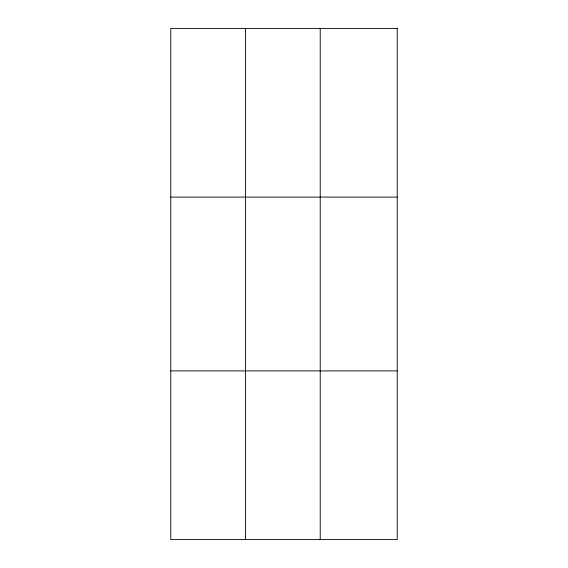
<?xml version="1.0" encoding="UTF-8"?>
<svg xmlns="http://www.w3.org/2000/svg" width="568" height="568" viewBox="0 0 568 568"><rect width="100%" height="100%" fill="white"/><g stroke="black" fill="none" stroke-linecap="round" stroke-linejoin="round"><path stroke-width="0.85" d="M245.504 28.4L245.504 539.6M320.231 28.4L320.231 539.6M170.783 197.096L397.217 197.096M170.783 370.904L397.217 370.904M397.217 28.4L397.217 539.6L170.783 539.6L170.783 28.4L397.217 28.4"/></g></svg>
